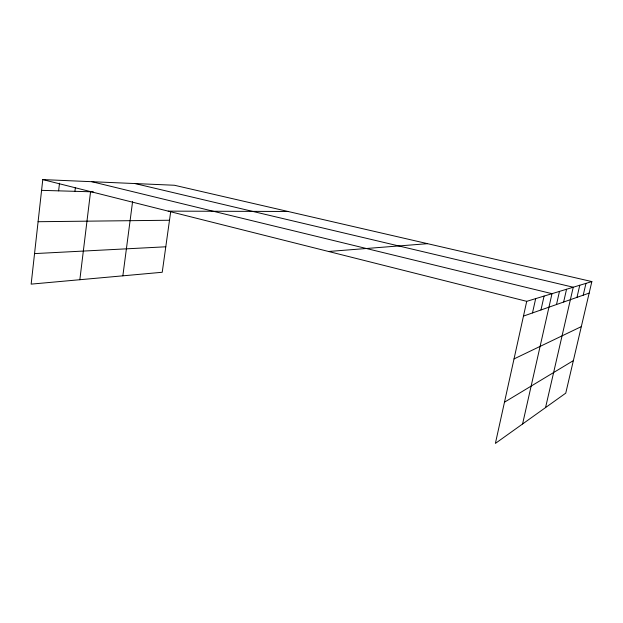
<?xml version="1.0" encoding="UTF-8"?>
<svg xmlns="http://www.w3.org/2000/svg" width="623" height="623" viewBox="0 0 623 623"><rect width="100%" height="100%" fill="white"/><g stroke="black" fill="none" stroke-linecap="round" stroke-linejoin="round"><path stroke-width="0.93" d="M591.85 281.58L526.723 301.337L495.386 443.412L565.754 393.152L591.85 281.58L174.378 185.249L42.777 179.588L31.15 284.127L162.229 272.267L170.663 211.867M58.624 190.848L59.504 183.193M74.931 191.323L75.375 187.578M79.845 279.719L90.553 191.775M122.856 275.833L132.59 201.618M532.486 312.941L535.671 298.627M540.966 309.966L544.081 296.073M522.58 423.99L552.001 293.674L91.776 181.69M556.495 304.53L559.477 291.4M563.628 302.03L566.548 289.259M545.553 407.59L573.246 287.226L134.957 183.551M576.976 297.358L579.779 285.248M583.221 295.17L585.97 283.364M504.482 402.193L573.362 360.624M514.03 358.918L581.321 326.608M523.468 316.095L589.156 293.098M328.539 251.482L427.604 243.679M34.545 253.6L165.788 246.794M38.089 221.718L169.495 220.246M168.187 211.135L288.013 211.47M41.577 190.35L93.357 191.861M42.777 179.588L526.723 301.337"/></g></svg>
